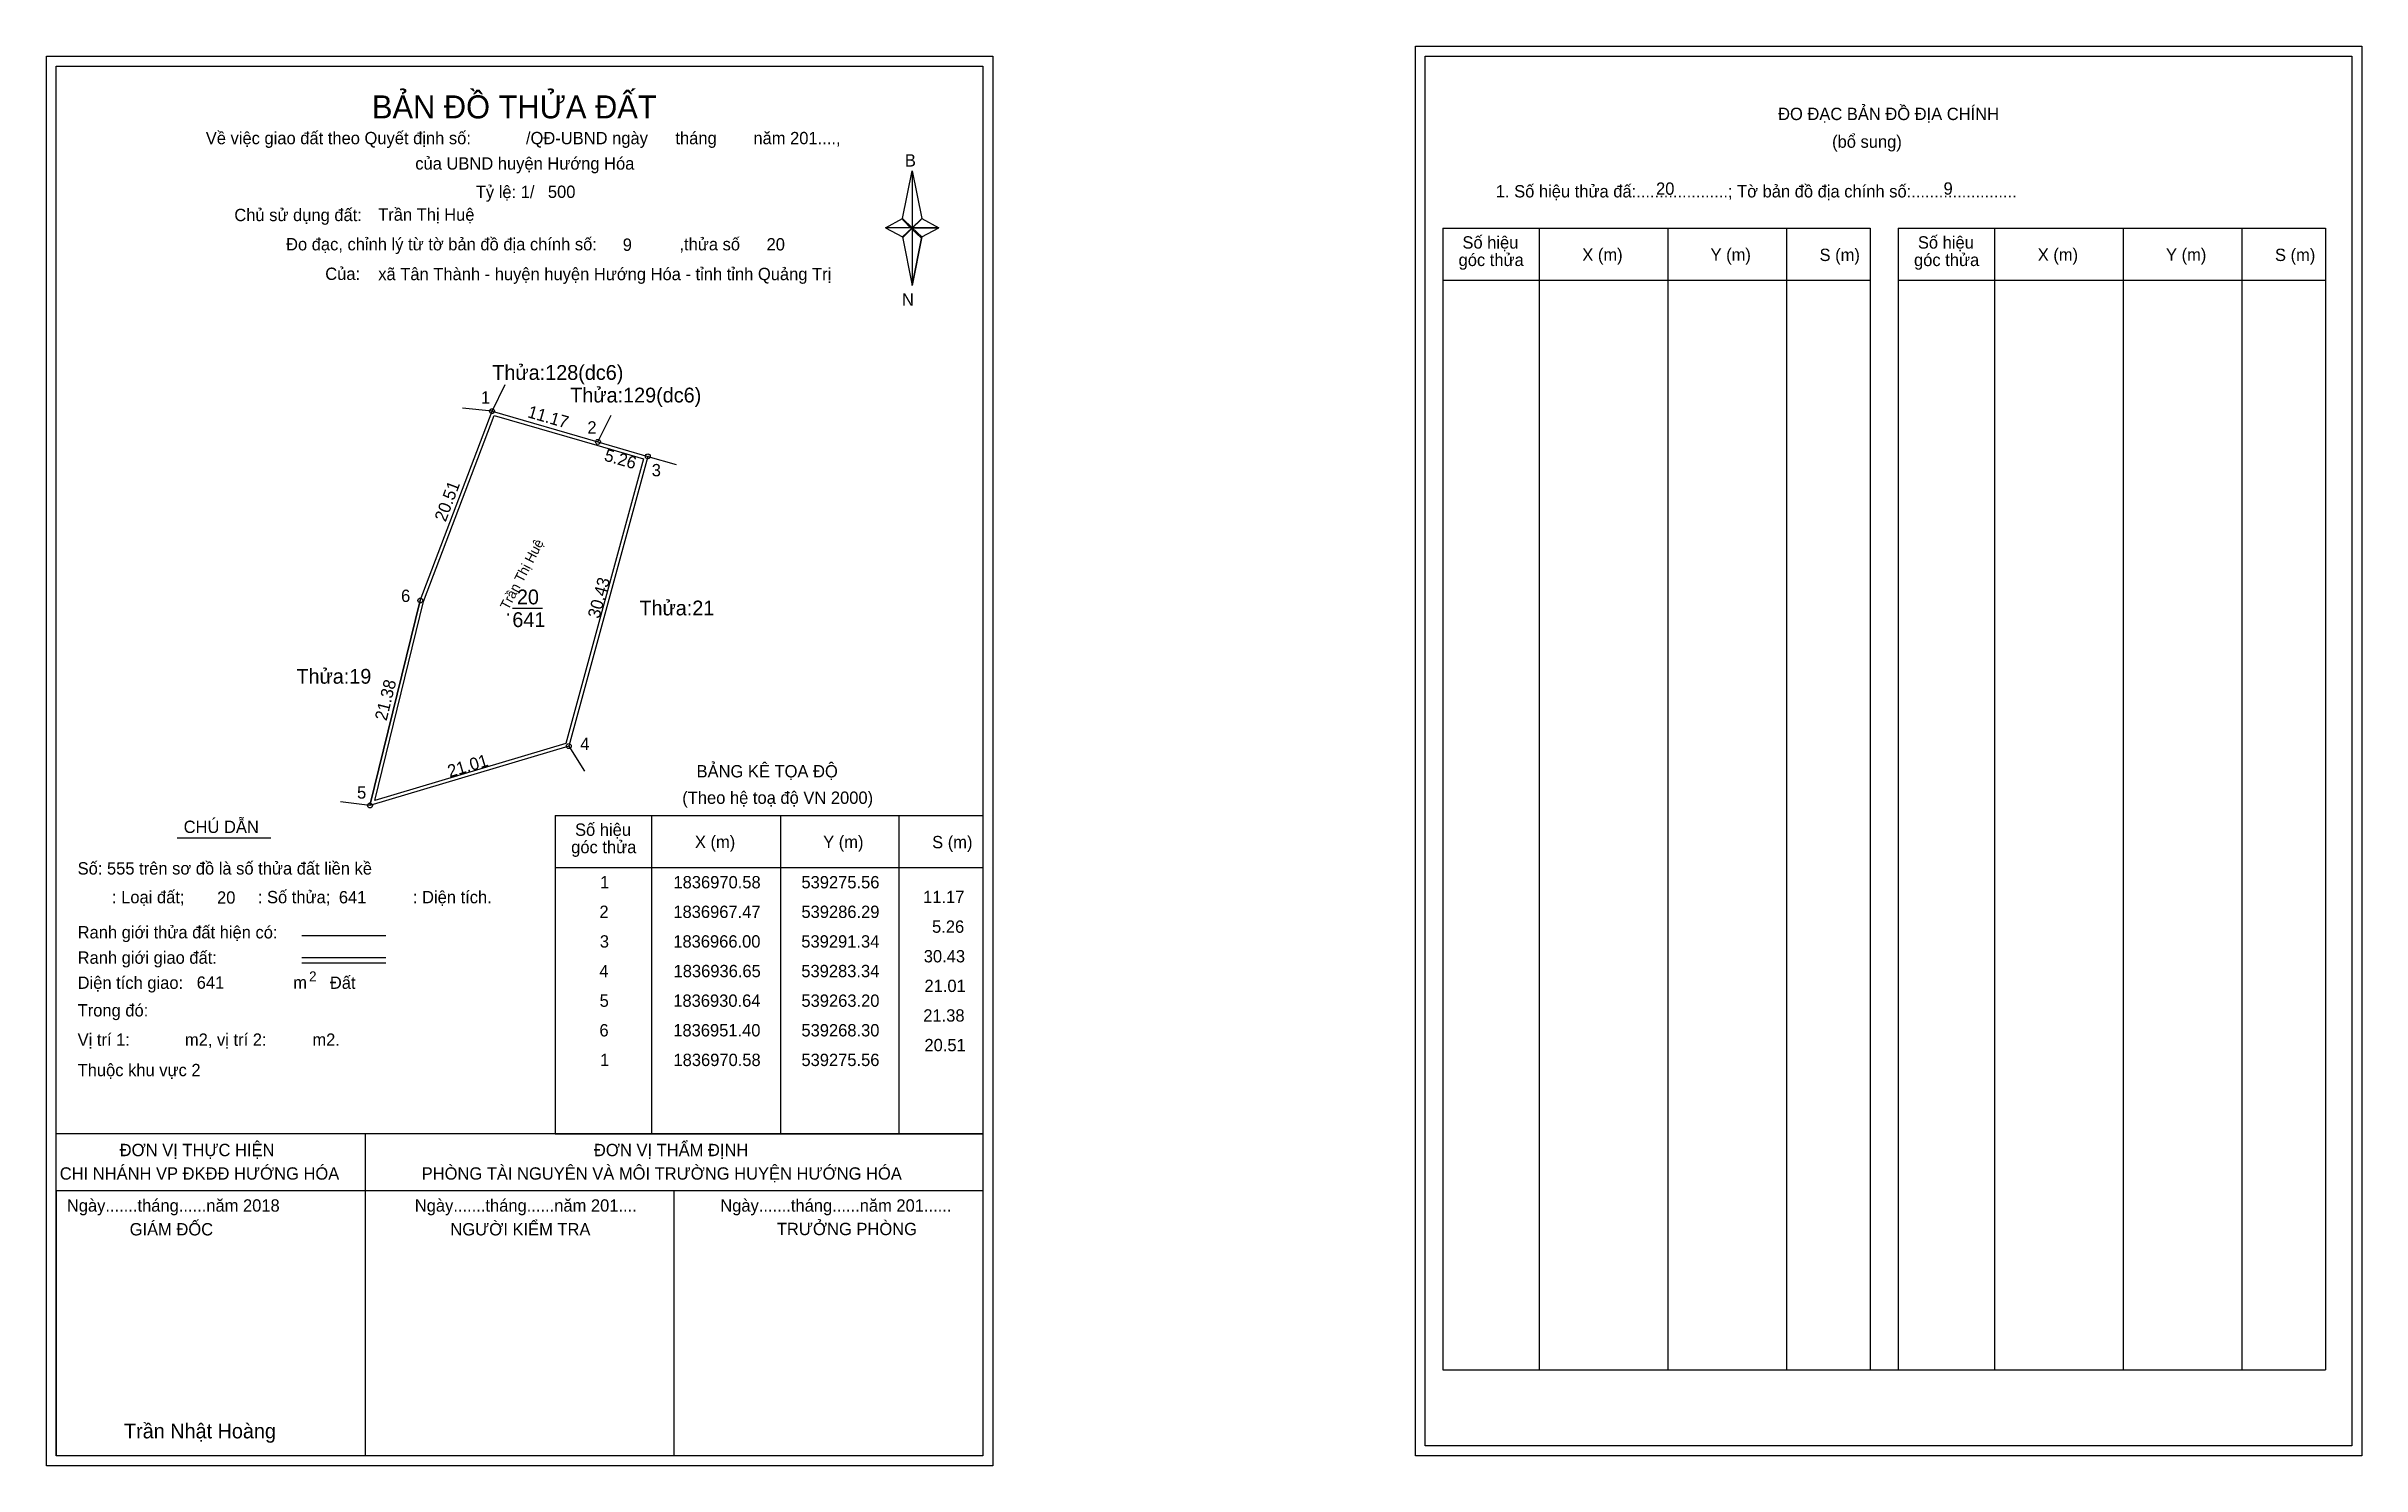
# Model space of a CAD drawing. Extents: x 539230 to 539465, y 1836864 to 1837008.
import ezdxf

# ---------------------------------------------------------------- set-up
doc = ezdxf.new("R2010")
doc.units = 0
for name, color, linetype in [('Level 1', 7, 'Continuous'), ('Level 10', 7, 'Continuous'), ('Level 11', 7, 'Continuous'), ('Level 13', 7, 'Continuous'), ('Level 27', 7, 'Continuous'), ('Level 28', 7, 'Continuous'), ('Level 3', 7, 'Continuous'), ('Level 36', 7, 'Continuous'), ('Level 49', 7, 'Continuous'), ('Level 5', 7, 'Continuous'), ('Level 53', 7, 'Continuous'), ('Level 55', 7, 'Continuous'), ('Level 6', 7, 'Continuous'), ('Level 63', 7, 'Continuous'), ('Level 9', 7, 'Continuous')]:
    doc.layers.add(name, color=color, linetype=linetype)

msp = doc.modelspace()

# ---------------------------------------------------------------- linework, layer by layer
at = {"layer": 'Level 1'}
for p, q in [((539370.08, 1837006.54), (539370.08, 1837006.54)), ((539231.42, 1837005.54), (539231.42, 1837005.54)), ((539317.13, 1836990.1), (539318.11, 1836994.92)), ((539318.11, 1836994.92), (539318.11, 1836989.16)), ((539318.11, 1836994.92), (539319.1, 1836990.1)), ((539315.41, 1836989.16), (539317.13, 1836990.1)), ((539317.13, 1836990.1), (539318.11, 1836989.16)), ((539318.04, 1836989.05), (539317.13, 1836989.99)), ((539319.02, 1836989.99), (539318.04, 1836989.05)), ((539318.04, 1836989.05), (539319.02, 1836989.99)), ((539319.1, 1836990.1), (539318.11, 1836989.16)), ((539318.11, 1836989.16), (539317.13, 1836988.24)), ((539318.04, 1836989.05), (539317.13, 1836988.13)), ((539317.13, 1836988.13), (539318.04, 1836989.05)), ((539317.13, 1836988.24), (539318.11, 1836983.31)), ((539319.02, 1836988.13), (539318.04, 1836989.05)), ((539318.11, 1836989.16), (539318.11, 1836983.31)), ((539318.11, 1836989.16), (539320.82, 1836989.16)), ((539318.11, 1836989.16), (539319.1, 1836988.24)), ((539319.1, 1836988.24), (539318.11, 1836983.31)), ((539319.1, 1836988.24), (539320.82, 1836989.16)), ((539371.85, 1836989.11), (539415.15, 1836989.11)), ((539381.64, 1836873.48), (539381.64, 1836989.11)), ((539394.68, 1836873.48), (539394.68, 1836989.11)), ((539406.66, 1836989.11), (539406.66, 1836873.48)), ((539415.15, 1836989.11), (539415.15, 1836873.48)), ((539417.98, 1836989.11), (539461.28, 1836989.11)), ((539427.77, 1836873.48), (539427.77, 1836989.11)), ((539440.81, 1836873.48), (539440.81, 1836989.11)), ((539452.79, 1836989.11), (539452.79, 1836873.48)), ((539461.28, 1836989.11), (539461.28, 1836873.48)), ((539371.85, 1836983.85), (539415.15, 1836983.85)), ((539417.98, 1836983.85), (539461.28, 1836983.85)), ((539281.97, 1836929.63), (539325.27, 1836929.63)), ((539291.76, 1836897.37), (539291.76, 1836929.63)), ((539304.8, 1836897.37), (539304.8, 1836929.63)), ((539316.78, 1836929.63), (539316.78, 1836897.37)), ((539281.97, 1836924.36), (539325.27, 1836924.36)), ((539256.31, 1836917.47), (539264.82, 1836917.47)), ((539256.31, 1836915.25), (539264.82, 1836915.25)), ((539256.31, 1836914.7), (539264.82, 1836914.7)), ((539284.83, 1836897.37), (539231.42, 1836897.37)), ((539325.27, 1836897.37), (539272.85, 1836897.37)), ((539281.97, 1836897.36), (539325.27, 1836897.36)), ((539325.27, 1836891.59), (539231.42, 1836891.59)), ((539231.42, 1836864.75), (539231.42, 1836891.59)), ((539371.85, 1836873.48), (539461.28, 1836873.48)), ((539463.93, 1836865.75), (539463.93, 1836865.75)), ((539325.27, 1836864.75), (539325.27, 1836864.75))]:
    msp.add_line(p, q, dxfattribs=at)
for points in [[(539317.13, 1836990.1), (539318.11, 1836994.92), (539318.11, 1836989.16)], [(539318.11, 1836989.16), (539319.1, 1836990.1), (539320.82, 1836989.16)], [(539315.41, 1836989.16), (539317.13, 1836988.24), (539318.11, 1836989.16)], [(539318.11, 1836989.16), (539318.11, 1836983.31), (539319.1, 1836988.24)]]:
    msp.add_lwpolyline(points, close=True, dxfattribs=at)
at = {"layer": 'Level 10'}
for p, q in [((539275.56, 1836970.58), (539286.29, 1836967.47)), ((539268.3, 1836951.4), (539263.2, 1836930.64))]:
    msp.add_line(p, q, dxfattribs=at)
for points in [[(539268.3, 1836951.4), (539275.56, 1836970.58), (539286.29, 1836967.47), (539291.34, 1836966), (539283.34, 1836936.65), (539263.2, 1836930.64)], [(539268.63, 1836951.3), (539275.77, 1836970.15), (539286.19, 1836967.13), (539290.91, 1836965.76), (539283.05, 1836936.93), (539263.69, 1836931.15)]]:
    msp.add_lwpolyline(points, close=True, dxfattribs=at)
at = {"layer": 'Level 11'}
for centre in [(539275.56, 1836970.58), (539286.29, 1836967.47), (539291.34, 1836966), (539268.3, 1836951.4), (539268.3, 1836951.4), (539283.34, 1836936.65), (539263.2, 1836930.64)]:
    msp.add_circle(centre, 0.25, dxfattribs=at)
at = {"layer": 'Level 27'}
for p, q in [((539275.56, 1836970.58), (539276.89, 1836973.27)), ((539275.56, 1836970.58), (539272.58, 1836970.88)), ((539286.29, 1836967.47), (539287.62, 1836970.16)), ((539291.34, 1836966), (539294.22, 1836965.17)), ((539283.34, 1836936.65), (539284.92, 1836934.1)), ((539263.2, 1836930.64), (539260.22, 1836931))]:
    msp.add_line(p, q, dxfattribs=at)
at = {"layer": 'Level 3'}
for p, q in [((539371.85, 1836989.11), (539371.85, 1836873.48)), ((539417.98, 1836989.11), (539417.98, 1836873.48)), ((539281.97, 1836929.63), (539281.97, 1836897.37))]:
    msp.add_line(p, q, dxfattribs=at)
at = {"layer": 'Level 5'}
for p, q in [((539243.68, 1836927.35), (539253.15, 1836927.35)), ((539262.7, 1836897.37), (539262.7, 1836864.75)), ((539231.42, 1836891.59), (539231.42, 1836864.75)), ((539231.42, 1836891.59), (539231.42, 1836864.75)), ((539293.98, 1836891.59), (539293.98, 1836864.75))]:
    msp.add_line(p, q, dxfattribs=at)
at = {"layer": 'Level 63'}
for points in [[(539230.42, 1837006.54), (539326.27, 1837006.54), (539326.27, 1836863.75), (539230.42, 1836863.75)], [(539369.08, 1837007.54), (539464.93, 1837007.54), (539464.93, 1836864.75), (539369.08, 1836864.75)], [(539370.08, 1837006.54), (539463.93, 1837006.54), (539463.93, 1836865.75), (539370.08, 1836865.75)], [(539231.42, 1837005.54), (539325.27, 1837005.54), (539325.27, 1836864.75), (539231.42, 1836864.75)]]:
    msp.add_lwpolyline(points, close=True, dxfattribs=at)
at = {"layer": 'Level 9'}
msp.add_line((539277.62, 1836950.61), (539280.68, 1836950.61), dxfattribs=at)

# ---------------------------------------------------------------- texts
at = {"layer": 'Level 1'}
for s, height, p in [('BẢN ĐỒ THỬA ĐẤT', 2.3328, (539263.4, 1837000.24)), ('ĐO ĐẠC BẢN ĐỒ ĐỊA CHÍNH', 1.25, (539405.82, 1837000.07)), ('Về việc giao đất theo Quyết định số:            /QĐ-UBND ngày      tháng        năm 201....,      ', 1.25, (539246.57, 1836997.62)), ('của UBND huyện Hướng Hóa', 1.25, (539267.79, 1836995.05)), ('B', 1.25, (539317.38, 1836995.36)), ('(bổ sung)', 1.25, (539411.29, 1836997.26)), ('1. Số hiệu thửa đấ:....................; Tờ bản đồ địa chính số:.......................', 1.25, (539377.23, 1836992.23)), ('Chủ sử dụng đất:', 1.25, (539249.46, 1836989.83)), ('Đo đạc, chỉnh lý từ tờ bản đồ địa chính số:                  ,thửa số                 ', 1.25, (539254.7, 1836986.87)), ('Số hiệu', 1.25, (539373.85, 1836987.05)), ('X (m)', 1.25, (539385.99, 1836985.81)), ('Y (m)', 1.25, (539398.98, 1836985.81)), ('S (m)', 1.25, (539410.02, 1836985.79)), ('Số hiệu', 1.25, (539419.98, 1836987.05)), ('X (m)', 1.25, (539432.12, 1836985.81)), ('Y (m)', 1.25, (539445.11, 1836985.81)), ('S (m)', 1.25, (539456.15, 1836985.79)), ('Của:', 1.25, (539258.67, 1836983.87)), ('góc thửa', 1.25, (539373.46, 1836985.28)), ('góc thửa', 1.25, (539419.59, 1836985.28)), ('N', 1.25, (539317.08, 1836981.27)), ('BẢNG KÊ TỌA ĐỘ', 1.25, (539296.28, 1836933.48)), ('(Theo hệ toạ độ VN 2000)', 1.25, (539294.83, 1836930.8)), ('CHÚ DẪN', 1.25, (539244.33, 1836927.85)), ('Số hiệu', 1.25, (539283.97, 1836927.56)), ('góc thửa', 1.25, (539283.58, 1836925.8)), ('X (m)', 1.25, (539296.11, 1836926.32)), ('Y (m)', 1.25, (539309.1, 1836926.32)), ('S (m)', 1.25, (539320.14, 1836926.3)), ('Số: 555 trên sơ đồ là số thửa đất liền kề', 1.25, (539233.59, 1836923.64)), (': Loại đất;                : Số thửa;                  : Diện tích.', 1.25, (539237.07, 1836920.73)), ('Ranh giới thửa đất hiện có:', 1.25, (539233.59, 1836917.17)), ('Ranh giới giao đất:', 1.25, (539233.59, 1836914.6)), ('Diện tích giao:                                Đất ', 1.25, (539233.59, 1836912.06)), ('m', 1.25, (539255.43, 1836912.08)), ('2', 1, (539257.04, 1836912.83)), ('Trong đó: ', 1.25, (539233.59, 1836909.26)), ('Vị trí 1:            m2, vị trí 2:          m2.', 1.25, (539233.59, 1836906.29)), ('Thuộc khu vực 2', 1.25, (539233.59, 1836903.21)), ('ĐƠN VỊ THỰC HIỆN', 1.25, (539237.85, 1836895.11)), ('ĐƠN VỊ THẨM ĐỊNH', 1.25, (539285.88, 1836895.11)), ('CHI NHÁNH VP ĐKĐĐ HƯỚNG HÓA', 1.25, (539231.78, 1836892.73)), ('PHÒNG TÀI NGUYÊN VÀ MÔI TRƯỜNG HUYỆN HƯỚNG HÓA', 1.25, (539268.44, 1836892.73)), ('Ngày.......tháng......năm 2018', 1.25, (539232.5, 1836889.49)), ('GIÁM ĐỐC', 1.25, (539238.86, 1836887.08)), ('Ngày.......tháng......năm 201....', 1.25, (539267.74, 1836889.49)), ('NGƯỜI KIỂM TRA', 1.25, (539271.34, 1836887.08)), ('Ngày.......tháng......năm 201......', 1.25, (539298.68, 1836889.49)), ('TRƯỞNG PHÒNG', 1.25, (539304.41, 1836887.11)), ('Trần Nhật Hoàng', 1.5, (539238.29, 1836866.52))]:
    msp.add_text(s, height=height, dxfattribs=at).set_placement(p)
at = {"layer": 'Level 11'}
msp.add_text('Tỷ lệ: 1/', height=1.25, dxfattribs=at).set_placement((539273.92, 1836992.17))
at = {"layer": 'Level 13'}
for s, p in [('20', (539278.08, 1836951.01)), ('.', (539276.92, 1836949.86)), ('641', (539277.62, 1836948.71))]:
    msp.add_text(s, height=1.5, dxfattribs=at).set_placement(p)
at = {"layer": 'Level 28'}
msp.add_text('Trần Thị Huệ', height=1, rotation=62.3488, dxfattribs=at).set_placement((539277.21, 1836950.37))
at = {"layer": 'Level 36'}
for s, p in [('Thửa:128(dc6)', (539275.59, 1836973.75)), ('Thửa:129(dc6)', (539283.48, 1836971.46)), ('Thửa:21', (539290.49, 1836949.89)), ('Thửa:19', (539255.75, 1836942.97))]:
    msp.add_text(s, height=1.5, dxfattribs=at).set_placement(p)
at = {"layer": 'Level 49'}
for s, rotation, p in [('11.17', 343.8362, (539279.08, 1836969.98)), ('5.26', 343.8108, (539286.84, 1836965.59)), ('20.51', 69.2674, (539270.86, 1836959.29)), ('30.43', 74.7554, (539286.43, 1836949.5)), ('21.38', 76.2009, (539264.88, 1836939.15)), ('21.01', 16.6104, (539271.27, 1836933.47))]:
    msp.add_text(s, height=1.25, rotation=rotation, dxfattribs=at).set_placement(p)
at = {"layer": 'Level 53'}
for s, p in [('1', (539286.51, 1836922.24)), ('1836970.58', (539293.94, 1836922.24)), ('539275.56', (539306.9, 1836922.24)), ('11.17', (539319.22, 1836920.74)), ('2', (539286.44, 1836919.24)), ('1836967.47', (539293.93, 1836919.24)), ('539286.29', (539306.9, 1836919.24)), ('3', (539286.48, 1836916.24)), ('1836966.00', (539293.92, 1836916.24)), ('539291.34', (539306.89, 1836916.24)), ('5.26', (539320.13, 1836917.74)), ('4', (539286.43, 1836913.24)), ('1836936.65', (539293.95, 1836913.24)), ('539283.34', (539306.89, 1836913.24)), ('30.43', (539319.29, 1836914.74)), ('21.01', (539319.36, 1836911.74)), ('5', (539286.46, 1836910.24)), ('1836930.64', (539293.92, 1836910.24)), ('539263.20', (539306.9, 1836910.24)), ('21.38', (539319.24, 1836908.74)), ('6', (539286.44, 1836907.24)), ('1836951.40', (539293.92, 1836907.24)), ('539268.30', (539306.9, 1836907.24)), ('1', (539286.51, 1836904.24)), ('1836970.58', (539293.94, 1836904.24)), ('539275.56', (539306.9, 1836904.24)), ('20.51', (539319.36, 1836905.74))]:
    msp.add_text(s, height=1.25, dxfattribs=at).set_placement(p)
at = {"layer": 'Level 55'}
for s, height, p in [('1', 0.2, (539275.5, 1836970.58)), ('128', 0.055, (539275.5, 1836970.53)), ('128', 0.055, (539275.5, 1836970.53)), ('19', 0.055, (539275.52, 1836970.53)), ('19', 0.055, (539275.52, 1836970.53)), ('2', 0.2, (539286.22, 1836967.47)), ('128', 0.055, (539286.23, 1836967.42)), ('129', 0.055, (539286.23, 1836967.42)), ('128', 0.055, (539286.23, 1836967.42)), ('3', 0.2, (539291.28, 1836966)), ('129', 0.055, (539291.28, 1836965.95)), ('21', 0.055, (539291.3, 1836965.95)), ('6', 0.2, (539268.23, 1836951.4)), ('19', 0.055, (539268.26, 1836951.34)), ('19', 0.055, (539268.26, 1836951.34)), ('4', 0.2, (539283.27, 1836936.65)), ('21', 0.055, (539283.3, 1836936.59)), ('5', 0.2, (539263.14, 1836930.64)), ('19', 0.055, (539263.16, 1836930.59)), ('19', 0.055, (539263.16, 1836930.59))]:
    msp.add_text(s, height=height, dxfattribs=at).set_placement(p)
at = {"layer": 'Level 6'}
for s, p in [('500', (539281.22, 1836992.18)), ('20', (539393.46, 1836992.5)), ('9', (539422.58, 1836992.51)), ('Trần Thị Huệ', (539264.03, 1836989.87)), ('9', (539288.8, 1836986.82)), ('20', (539303.37, 1836986.86)), ('xã Tân Thành - huyện huyện Hướng Hóa - tỉnh tỉnh Quảng Trị', (539264.04, 1836983.85)), ('20', (539247.71, 1836920.69)), ('641', (539260.05, 1836920.72)), ('641', (539245.65, 1836912.07))]:
    msp.add_text(s, height=1.25, dxfattribs=at).set_placement(p)
at = {"layer": 'Level 9'}
for s, p in [('1', (539274.44, 1836971.35)), ('2', (539285.22, 1836968.31)), ('3', (539291.74, 1836963.98)), ('6', (539266.35, 1836951.25)), ('4', (539284.49, 1836936.25)), ('5', (539261.89, 1836931.33))]:
    msp.add_text(s, height=1.25, dxfattribs=at).set_placement(p)

doc.saveas('drawing.dxf')
